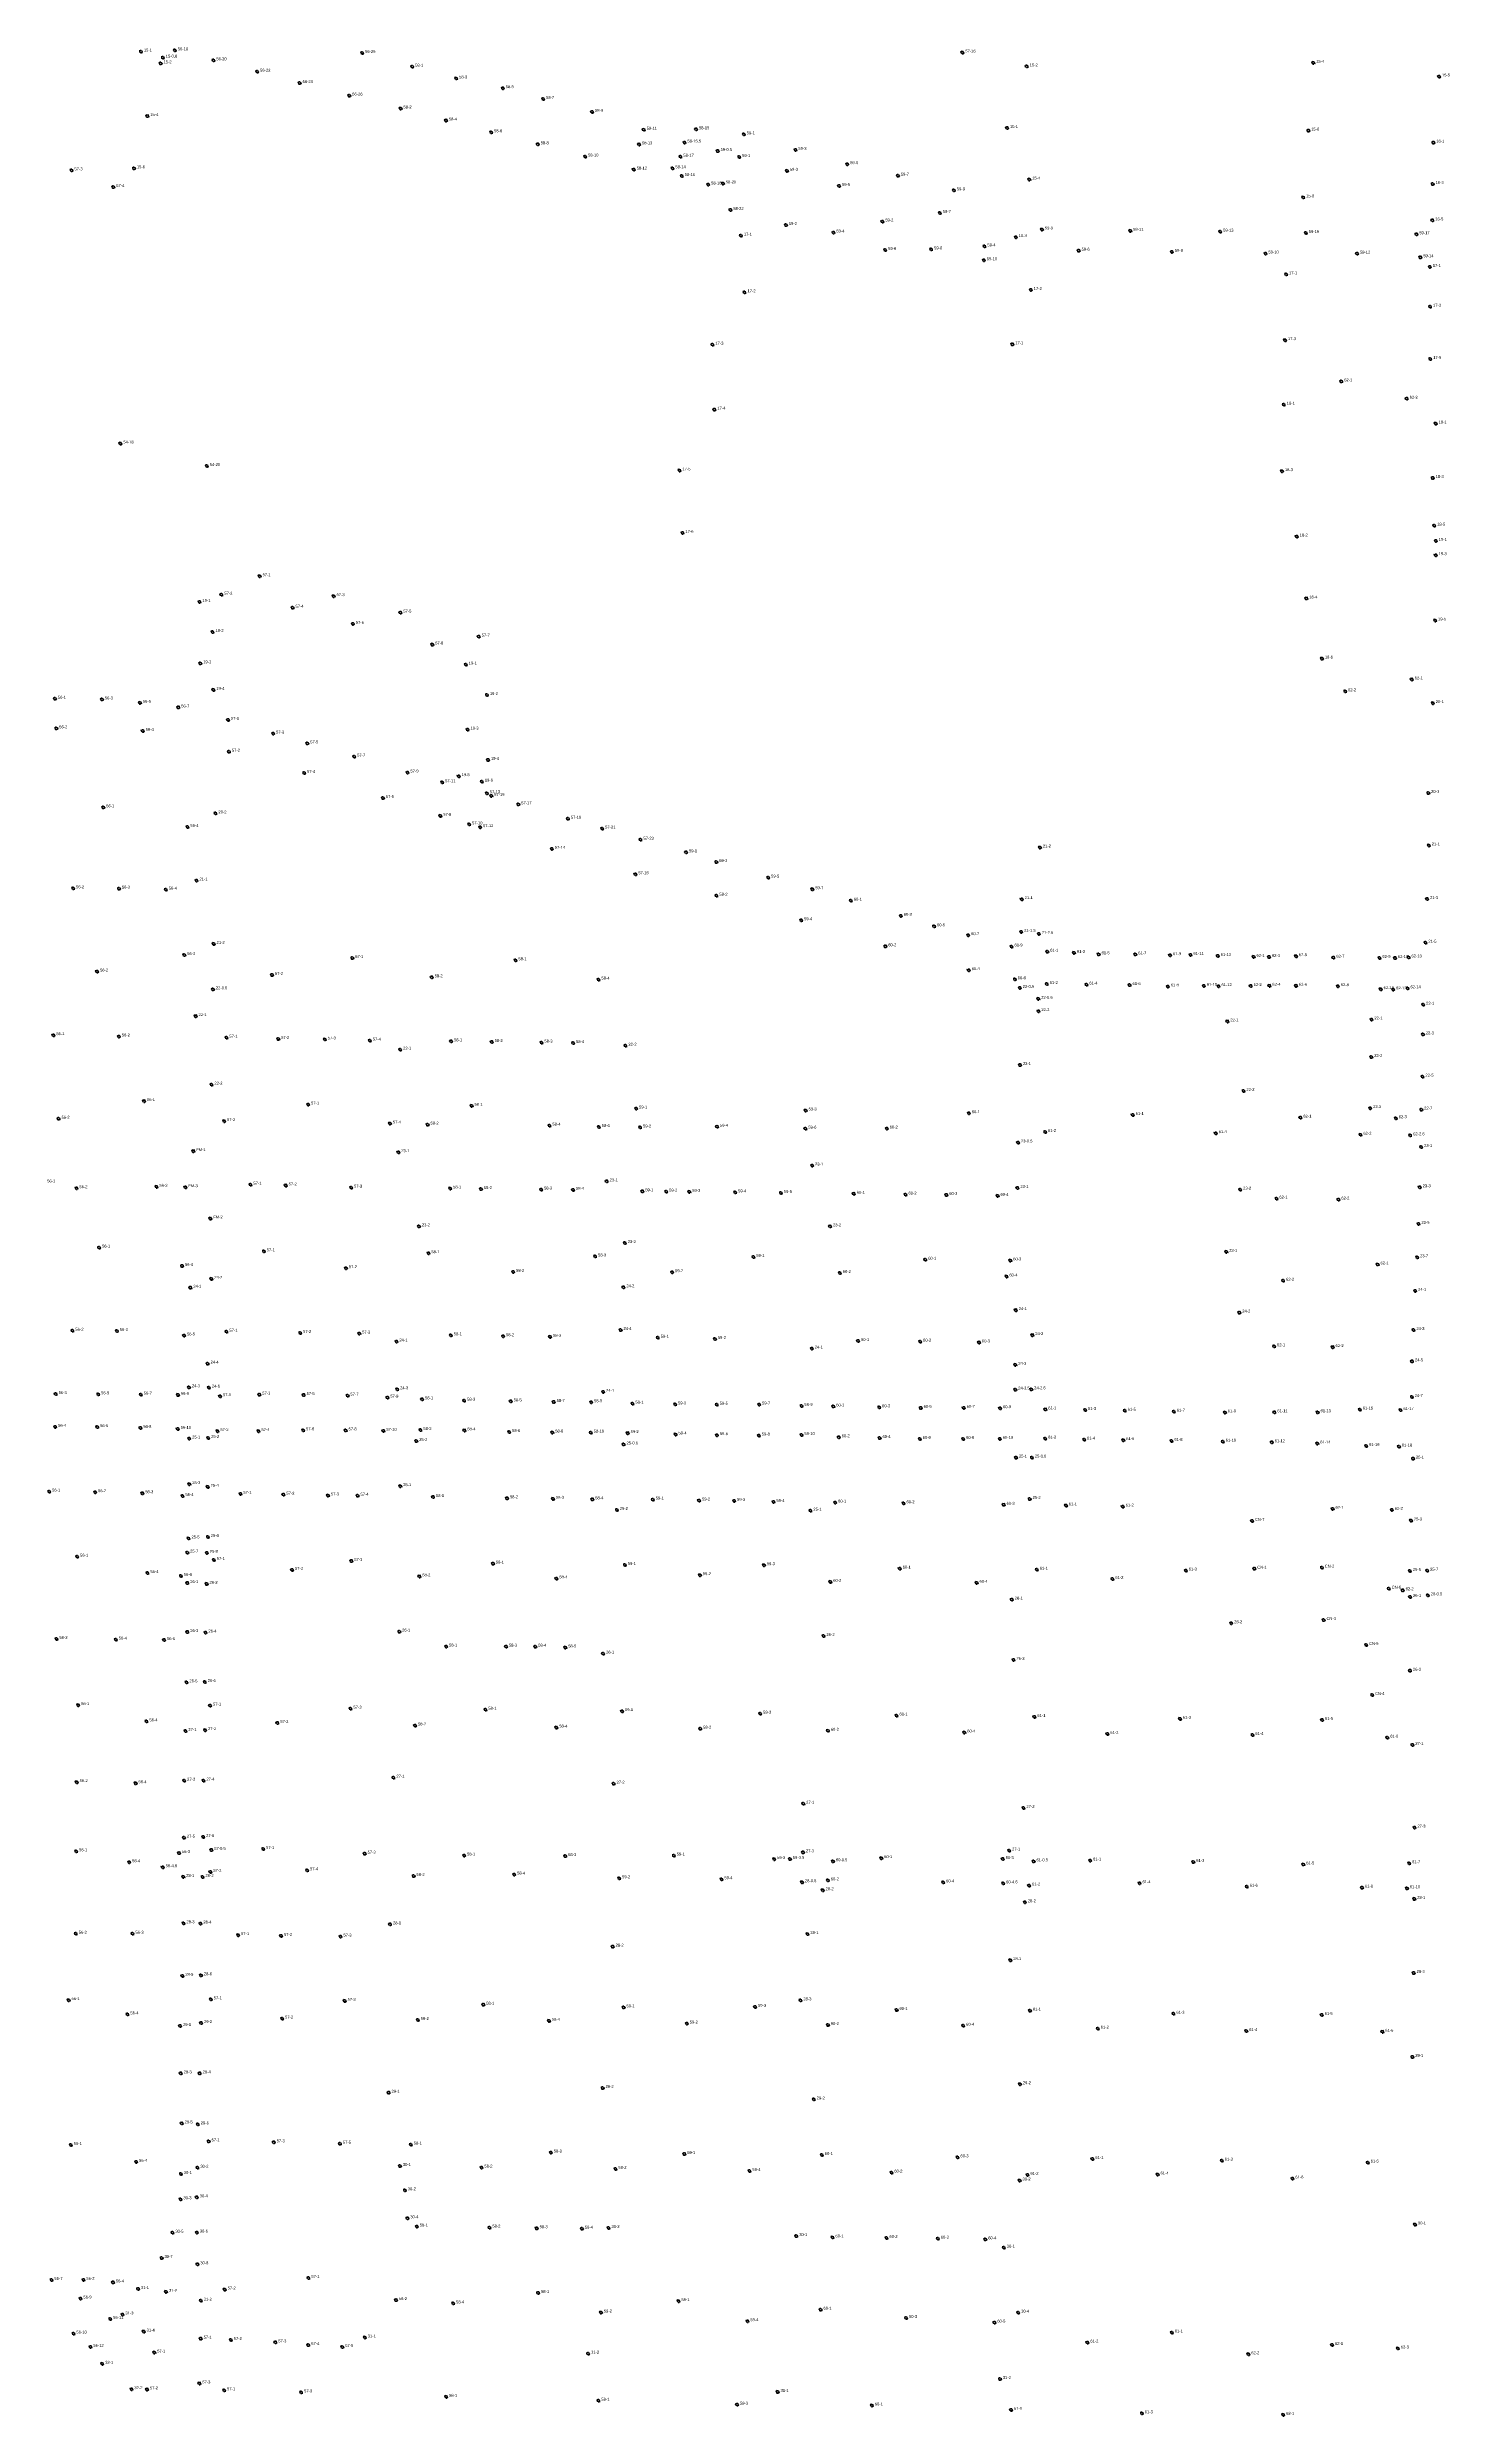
# Model space of a CAD drawing. Header units: inches. Extents: x 486468 to 494393, y 5455952 to 5461583.
# Drawn here: x 493412 to 494371, y 5455952 to 5457572 of the extents above; entities that cross this region are included whole.
import ezdxf

# ---------------------------------------------------------------- set-up
doc = ezdxf.new("R2010")
doc.units = ezdxf.units.IN
doc.header["$MEASUREMENT"] = 0
doc.layers.add('StreetLightingPoles', color=10, linetype='Continuous')

# ---------------------------------------------------------------- blocks, each defined once
blk = doc.blocks.new('Light')
at = {"color": 255}
for p, q in [((-0.7, 0.2), (-1.2, 0.4)), ((-0.4, 0.6), (-0.7, 1)), ((0, 0.7), (0, 1.2)), ((0.4, 0.6), (0.7, 1)), ((0.7, 0.2), (1.2, 0.4)), ((-0.7, -0.2), (-1.2, -0.4)), ((-0.4, -0.6), (-0.7, -1)), ((0, -0.8), (0, -1.3)), ((0.4, -0.6), (0.7, -1)), ((0.7, -0.2), (1.2, -0.4))]:
    blk.add_line(p, q, dxfattribs=at)
blk.add_circle((0, 0), 0.75, dxfattribs=at)

msp = doc.modelspace()

# ---------------------------------------------------------------- block references
at = {"layer": 'StreetLightingPoles'}
for p in [(493476.247, 5457568.869), (493489.705, 5457560.819), (493491.196, 5457564.764), (493499.486, 5457569.718), (493525.84, 5457562.889), (493627.587, 5457567.986), (493661.816, 5457558.56), (494038.038, 5457568.264), (494082.084, 5457558.74), (494278.027, 5457561.201), (493555.766, 5457555.137), (493584.804, 5457547.423), (493691.882, 5457550.524), (493723.728, 5457543.878), (494364.057, 5457551.846), (493480.646, 5457524.773), (493618.744, 5457538.809), (493653.844, 5457529.952), (493751.32, 5457536.466), (493784.789, 5457527.707), (493684.886, 5457521.792), (493715.786, 5457513.736), (493820.145, 5457515.432), (493855.907, 5457515.745), (493888.566, 5457512.281), (494068.599, 5457516.62), (494274.662, 5457514.851), (493747.621, 5457505.499), (493780.068, 5457497.11), (493816.937, 5457505.383), (493845.276, 5457497.001), (493848.023, 5457506.727), (493870.692, 5457500.894), (493885.44, 5457496.853), (493923.92, 5457501.706), (493959.316, 5457491.921), (494360.165, 5457506.654), (493428.819, 5457487.681), (493457.371, 5457476.269), (493471.487, 5457489.108), (493813.283, 5457488.219), (493839.783, 5457489.07), (493846.144, 5457483.788), (493864.219, 5457477.998), (493874.3, 5457478.708), (493918.066, 5457487.394), (493953.715, 5457476.992), (493994.006, 5457484.045), (494083.802, 5457481.442), (494359.66, 5457478.378), (493879.411, 5457460.602), (494032.262, 5457474.001), (494271.171, 5457469.168), (493886.59, 5457443.049), (493917.403, 5457450.305), (493949.869, 5457445.175), (493983.359, 5457452.68), (494022.644, 5457458.5), (494092.482, 5457447.255), (494152.883, 5457446.36), (494214.4, 5457445.763), (494272.991, 5457444.923), (494348.55, 5457443.981), (494359.492, 5457453.467), (493985.258, 5457433.237), (494016.733, 5457433.649), (494053.176, 5457435.701), (494074.596, 5457442.021), (494117.58, 5457432.763), (494181.345, 5457431.993), (494245.346, 5457430.827), (494307.965, 5457430.72), (494351.26, 5457428.275), (494052.72, 5457426.262), (494259.457, 5457416.577), (494357.786, 5457421.716), (493889.084, 5457404.242), (494084.878, 5457405.97), (494357.943, 5457394.437), (493867.115, 5457368.531), (494072.217, 5457368.79), (494258.706, 5457371.602), (494358.026, 5457358.747), (494297.188, 5457343.385), (494341.953, 5457331.554), (493868.429, 5457324.055), (494257.902, 5457327.448), (494361.736, 5457314.592), (493462.187, 5457300.936), (493521.35, 5457285.571), (493844.605, 5457282.518), (494256.633, 5457282.041), (494359.709, 5457277.395), (493846.648, 5457239.85), (494266.725, 5457237.307), (494360.766, 5457244.74), (494361.827, 5457234.38), (494361.805, 5457224.594), (493557.445, 5457210.231), (493516.297, 5457192.668), (493531.306, 5457197.538), (493579.987, 5457188.676), (493608.044, 5457196.58), (493653.704, 5457185.282), (494273.293, 5457195.014), (493525.23, 5457172.038), (493621.233, 5457177.659), (493707.294, 5457168.876), (494361.406, 5457179.968), (493675.527, 5457163.487), (494283.961, 5457153.915), (493516.852, 5457150.637), (493698.458, 5457149.785), (494345.373, 5457139.626), (493417.47, 5457126.464), (493449.599, 5457126.002), (493475.606, 5457123.663), (493501.827, 5457120.524), (493525.785, 5457132.516), (493712.88, 5457129.037), (494299.817, 5457131.536), (494359.806, 5457123.433), (493418.373, 5457106.237), (493477.473, 5457104.466), (493535.84, 5457112.036), (493566.726, 5457102.646), (493699.659, 5457105.374), (493536.44, 5457090.213), (493590.035, 5457095.932), (493622.138, 5457086.852), (493587.859, 5457075.713), (493658.575, 5457076.001), (493693.592, 5457073.518), (493713.633, 5457084.608), (493641.774, 5457058.589), (493682.313, 5457069.353), (493709.435, 5457069.731), (493712.871, 5457061.818), (493715.848, 5457060.033), (493734.342, 5457054.274), (494356.686, 5457062.02), (493450.51, 5457052.213), (493508.106, 5457038.76), (493527.264, 5457048.032), (493681.016, 5457046.366), (493700.758, 5457040.544), (493708.225, 5457038.652), (493768.291, 5457044.41), (493791.732, 5457037.676), (493757.306, 5457023.821), (493817.969, 5457030.03), (493849.073, 5457021.445), (494091.111, 5457024.72), (494357.064, 5457026.13), (493814.441, 5457006.476), (493869.766, 5457014.857), (493429.878, 5456996.789), (493461.243, 5456996.634), (493493.295, 5456995.878), (493514.282, 5457002.167), (493869.901, 5456991.764), (493905.237, 5457004.16), (493935.453, 5456996.215), (494078.635, 5456989.424), (494355.874, 5456989.497), (493927.815, 5456975.021), (493961.804, 5456988.384), (493995.934, 5456978.007), (493526.002, 5456958.86), (493985.363, 5456957.202), (494018.709, 5456970.868), (494042.033, 5456964.816), (494071.672, 5456957.003), (494078.294, 5456967.09), (494090.381, 5456965.707), (494354.779, 5456959.65), (493505.886, 5456951.23), (493620.825, 5456949.236), (493732.457, 5456947.665), (494042.416, 5456940.889), (494096.11, 5456953.516), (494114.371, 5456952.691), (494131.249, 5456951.749), (494156.311, 5456951.669), (494180.112, 5456951.121), (494194.084, 5456951.334), (494212.695, 5456950.588), (494237.243, 5456949.969), (494247.764, 5456949.871), (494266.234, 5456950.446), (494291.795, 5456949.362), (494323.328, 5456949.242), (494333.938, 5456949.122), (494343.222, 5456949.604), (493446.266, 5456939.922), (493525.501, 5456927.773), (493565.887, 5456937.621), (493675.123, 5456935.981), (493789.219, 5456934.45), (494073.912, 5456934.635), (494077.318, 5456928.761), (494095.769, 5456931.353), (494122.9, 5456931.011), (494152.442, 5456930.671), (494178.531, 5456929.723), (494203.207, 5456930.155), (494213.262, 5456929.944), (494235.245, 5456929.985), (494248.019, 5456930.188), (494266.225, 5456930.188), (494294.843, 5456929.943), (494324.141, 5456927.895), (494332.701, 5456927.654), (494342.519, 5456928.482), (493513.682, 5456909.447), (494089.967, 5456921.279), (494090.07, 5456912.85), (494353.195, 5456917.25), (493416.404, 5456896.437), (493461.197, 5456895.499), (493534.755, 5456894.696), (493570.178, 5456893.876), (493602.013, 5456893.51), (493632.837, 5456892.723), (493688.363, 5456892.199), (494219.313, 5456905.8), (494317.824, 5456907.148), (494353.064, 5456896.979), (493653.531, 5456886.506), (493716.162, 5456891.751), (493750.228, 5456891.367), (493771.821, 5456891.013), (493807.694, 5456889.208), (494077.46, 5456876.007), (494317.728, 5456881.509), (493524.488, 5456862.585), (494352.754, 5456868.071), (493478.382, 5456851.336), (493590.637, 5456849.044), (493702.413, 5456848.138), (493814.958, 5456846.271), (493930.866, 5456844.93), (494230.311, 5456858.286), (494316.964, 5456846.541), (494351.889, 5456845.543), (493419.972, 5456839.293), (493533.166, 5456837.668), (493646.576, 5456836.04), (493672.318, 5456835.301), (493755.675, 5456834.568), (493789.396, 5456833.635), (493817.685, 5456833.368), (493870.263, 5456833.804), (493930.711, 5456832.505), (493986.361, 5456832.591), (494042.493, 5456843.099), (494094.634, 5456830.278), (494154.559, 5456841.955), (494211.332, 5456829.447), (494269.221, 5456839.996), (494310.303, 5456828.333), (494334.487, 5456839.647), (494344.35, 5456827.914), (493512.093, 5456817.163), (493652.351, 5456816.444), (494076.139, 5456823.047), (494351.779, 5456819.949), (493794.801, 5456796.444), (493935.29, 5456807.323), (493432.185, 5456791.819), (493486.904, 5456792.775), (493506.666, 5456792.513), (493551.207, 5456794.159), (493575.273, 5456793.675), (493620.015, 5456792.222), (493687.762, 5456791.639), (493708.812, 5456791.239), (493749.938, 5456790.884), (493771.795, 5456790.704), (493819.19, 5456789.65), (493835.52, 5456789.459), (493851.299, 5456789.317), (493882.696, 5456788.963), (493913.908, 5456788.554), (493963.76, 5456787.989), (493999.203, 5456787.44), (494027.096, 5456787.217), (494062.145, 5456786.57), (494075.698, 5456791.933), (494228.038, 5456790.794), (494252.86, 5456784.684), (494295.217, 5456783.998), (494350.834, 5456792.452), (493523.725, 5456771.11), (493666.397, 5456765.73), (493947.577, 5456765.666), (494349.988, 5456767.431), (493447.646, 5456751.207), (493560.283, 5456748.674), (493672.903, 5456747.388), (493807.18, 5456754.277), (494218.536, 5456748.31), (493504.353, 5456738.657), (493524.41, 5456729.841), (493616.452, 5456737.13), (493730.86, 5456734.618), (493786.917, 5456745.167), (493839.528, 5456734.397), (493895.154, 5456744.778), (493954.226, 5456733.812), (494012.667, 5456742.897), (494068.195, 5456731.47), (494070.812, 5456742.401), (494322.05, 5456739.684), (494349.055, 5456744.595), (493510.058, 5456723.74), (493806.215, 5456724.032), (494257.409, 5456728.546), (494347.733, 5456721.65), (494074.554, 5456708.445), (494227.467, 5456706.767), (493429.485, 5456694.344), (493459.831, 5456694.171), (493505.776, 5456691.107), (493534.78, 5456693.674), (493585.16, 5456692.843), (493625.573, 5456692.444), (493651.014, 5456686.977), (493688.204, 5456691.201), (493723.946, 5456690.63), (493756.086, 5456690.212), (493804.316, 5456694.881), (493829.769, 5456689.569), (493868.816, 5456688.675), (493935.087, 5456682.192), (493966.714, 5456687.337), (494009.178, 5456686.945), (494049.431, 5456686.341), (494085.896, 5456691.369), (494251.242, 5456683.672), (494291.289, 5456683.155), (494346.547, 5456694.915), (493521.868, 5456671.855), (494074.259, 5456671.053), (494345.573, 5456673.403), (493418.008, 5456651.055), (493447.028, 5456650.912), (493476.188, 5456650.638), (493501.601, 5456650.501), (493509.11, 5456655.678), (493522.727, 5456655.512), (493530.363, 5456649.621), (493557.233, 5456650.654), (493587.563, 5456650.384), (493617.591, 5456650.012), (493651.546, 5456654.348), (493792.395, 5456652.591), (494074.253, 5456654.145), (494085.178, 5456654.311), (494345.434, 5456649.087), (493644.823, 5456648.64), (493668.543, 5456647.434), (493697.362, 5456646.511), (493729.156, 5456646.077), (493758.543, 5456645.645), (493784.169, 5456645.496), (493812.477, 5456644.507), (493841.608, 5456644.011), (493870.113, 5456643.773), (493899.099, 5456643.903), (493928.084, 5456642.945), (493949.767, 5456642.609), (493981.149, 5456642.017), (494009.548, 5456641.566), (494038.997, 5456641.656), (494063.819, 5456641.403), (494094.8, 5456640.555), (494122.02, 5456640.219), (494149.129, 5456639.659), (494182.699, 5456639.016), (494217.64, 5456638.479), (494251.439, 5456638.524), (494281.024, 5456638.644), (494309.907, 5456640.456), (494337.706, 5456640.097), (493417.653, 5456628.671), (493446.385, 5456628.498), (493475.887, 5456627.897), (493501.415, 5456627.282), (493509.246, 5456620.652), (493522.22, 5456621.024), (493528.603, 5456625.718), (493556.685, 5456625.718), (493587.196, 5456626.326), (493616.256, 5456626.201), (493642.1, 5456625.929), (493664.577, 5456618.984), (493667.448, 5456626.45), (493697.457, 5456626.18), (493728.064, 5456625.117), (493757.575, 5456624.763), (493783.907, 5456624.639), (493806.366, 5456616.635), (493809.144, 5456624.359), (493841.913, 5456623.457), (493870.181, 5456622.978), (493898.839, 5456622.7), (493928.084, 5456623.076), (493953.504, 5456621.516), (493981.456, 5456621.038), (494008.928, 5456620.399), (494038.636, 5456620.399), (494063.629, 5456620.468), (494094.713, 5456620.626), (494121.329, 5456619.921), (494148.122, 5456619.569), (494181.084, 5456619.041), (494216.147, 5456618.485), (494249.623, 5456618.089), (494280.774, 5456617.264), (494074.729, 5456607.643), (494085.596, 5456607.628), (494314.232, 5456615.611), (494336.611, 5456615.149), (494346.259, 5456606.937), (493413.505, 5456584.36), (493509.317, 5456589.483), (493521.918, 5456587.636), (493653.642, 5456588.104), (493444.961, 5456583.991), (493477.228, 5456583.267), (493504.724, 5456581.361), (493544.33, 5456582.858), (493573.706, 5456582.256), (493604.183, 5456581.744), (493624.438, 5456581.582), (493676.039, 5456580.631), (493726.626, 5456579.827), (493758.08, 5456579.453), (493784.973, 5456579.106), (493801.74, 5456571.835), (493826.305, 5456578.904), (493857.985, 5456578.235), (493882.003, 5456578.076), (493908.931, 5456577.363), (493934.18, 5456571.305), (493951.085, 5456576.912), (493997.827, 5456576.43), (494066.292, 5456575.374), (494084.053, 5456579.359), (494108.935, 5456574.888), (494147.734, 5456574.198), (494291.247, 5456572.598), (494331.724, 5456571.924), (493508.83, 5456552.362), (493521.993, 5456553.376), (494236.171, 5456564.387), (494344.875, 5456564.622), (493432.659, 5456539.863), (493507.94, 5456542.674), (493521.302, 5456542.511), (493526.135, 5456537.679), (493620.162, 5456536.902), (493480.781, 5456528.678), (493503.544, 5456526.708), (493507.999, 5456521.835), (493521.171, 5456521.29), (493579.621, 5456530.905), (493666.692, 5456526.363), (493717.03, 5456535.165), (493760.382, 5456524.977), (493807.234, 5456534.244), (493858.563, 5456527.25), (493902.337, 5456534.073), (493947.744, 5456522.669), (493995.202, 5456531.775), (494047.798, 5456522.014), (494089.003, 5456531.003), (494140.676, 5456524.646), (494190.862, 5456530.402), (494237.73, 5456531.665), (494283.945, 5456532.4), (494344.108, 5456530.165), (494355.973, 5456530.3), (494071.809, 5456510.526), (494329.663, 5456518.017), (494339.187, 5456516.891), (494344.242, 5456512.416), (494356.378, 5456513.454), (493507.999, 5456488.331), (493520.399, 5456488.031), (493652.932, 5456488.666), (494221.933, 5456494.416), (494285.129, 5456496.583), (493418.56, 5456483.682), (493459.095, 5456483.205), (493492.085, 5456482.888), (493684.992, 5456478.468), (493725.954, 5456478.378), (493745.954, 5456478.378), (493766.482, 5456477.826), (493792.334, 5456473.578), (493943.127, 5456485.654), (494314.196, 5456479.576), (494073.026, 5456469.357), (494344.2, 5456461.895), (493433.381, 5456438.39), (493507.414, 5456453.969), (493519.935, 5456454.161), (494318.274, 5456445.367), (493480.087, 5456427.282), (493523.542, 5456438.012), (493569.603, 5456426.135), (493619.611, 5456435.973), (493663.746, 5456424.467), (493711.885, 5456435.229), (493760.345, 5456423.082), (493805.307, 5456434.281), (493858.788, 5456422.255), (493899.779, 5456432.543), (493993.021, 5456431.261), (494087.302, 5456430.344), (494186.894, 5456429.035), (494284.057, 5456428.206), (493506.715, 5456420.645), (493520.142, 5456421.299), (493946.092, 5456420.867), (494039.359, 5456419.681), (494137.24, 5456418.785), (494236.436, 5456418.022), (494328.632, 5456416.165), (494345.807, 5456411.178), (493432.323, 5456385.745), (493472.609, 5456385.008), (493505.865, 5456386.731), (493519.028, 5456386.821), (493648.944, 5456388.761), (493799.553, 5456384.673), (493929.229, 5456370.963), (494079.859, 5456368.062), (493505.676, 5456347.763), (493518.871, 5456348.317), (494347.251, 5456354.716), (493431.941, 5456338.45), (493468.262, 5456331.008), (493491.148, 5456327.6), (493502.306, 5456337.23), (493524.419, 5456339.331), (493559.859, 5456340.077), (493589.908, 5456325.461), (493629.265, 5456336.86), (493697.308, 5456335.599), (493766.492, 5456335.211), (493840.675, 5456335.512), (493909.328, 5456333.119), (493920.118, 5456333.218), (493929.043, 5456337.768), (493949.551, 5456331.674), (493982.579, 5456333.799), (494065.641, 5456333.166), (494070.029, 5456338.958), (494086.767, 5456331.613), (494125.43, 5456332.159), (494195.993, 5456331.222), (494271.197, 5456329.483), (494343.649, 5456330.309), (493505.229, 5456320.974), (493518.412, 5456320.916), (493523.77, 5456324.435), (493662.744, 5456321.606), (493731.555, 5456322.577), (493803.341, 5456320.056), (493873.283, 5456319.358), (493928.369, 5456317.345), (493942.51, 5456311.873), (493946.083, 5456318.609), (494024.94, 5456317.178), (494065.979, 5456316.553), (494083.658, 5456315.098), (494159.237, 5456316.67), (494232.584, 5456314.243), (494311.365, 5456313.566), (494342.088, 5456313.209), (494080.802, 5456303.664), (494347.111, 5456305.929), (493431.747, 5456282.102), (493470.545, 5456282.102), (493505.395, 5456289.287), (493516.952, 5456289.078), (493542.732, 5456281.147), (493572.091, 5456280.628), (493612.781, 5456280.181), (493646.627, 5456288.495), (493932.102, 5456281.85), (493798.892, 5456273.281), (494070.855, 5456264.043), (493504.596, 5456253.335), (493517.318, 5456253.738), (494346.694, 5456255.275), (493426.803, 5456236.721), (493524.048, 5456237.239), (493615.592, 5456236.244), (493710.426, 5456233.592), (493806.356, 5456231.804), (493896.262, 5456232.117), (493927.295, 5456236.56), (493993.08, 5456230.029), (494084.274, 5456229.57), (493467.04, 5456226.958), (493503.013, 5456219.034), (493517.371, 5456221.012), (493572.854, 5456224.111), (493665.65, 5456223.185), (493755.336, 5456222.56), (493849.634, 5456220.702), (493946.109, 5456219.769), (494038.604, 5456219.186), (494130.671, 5456217.197), (494182.411, 5456227.394), (494232.202, 5456215.614), (494283.83, 5456226.564), (494325.307, 5456215.063), (494345.792, 5456197.862), (493503.474, 5456186.598), (493516.447, 5456186.61), (494077.434, 5456179.248), (493645.701, 5456173.405), (493792.022, 5456176.675), (493936.445, 5456168.839), (493504.14, 5456152.411), (493515.19, 5456151.736), (493428.317, 5456137.681), (493522.565, 5456140.199), (493567.079, 5456139.52), (493612.386, 5456138.517), (493660.836, 5456137.897), (493756.612, 5456132.536), (493847.891, 5456131.533), (493941.94, 5456130.829), (493472.975, 5456126.171), (493503.517, 5456117.879), (493514.916, 5456122.129), (493653.407, 5456123.32), (493709.161, 5456122.257), (493800.811, 5456121.254), (493892.443, 5456119.896), (493989.549, 5456118.824), (494034.708, 5456129.228), (494082.611, 5456117.256), (494126.987, 5456128.182), (494171.572, 5456117.514), (494215.483, 5456126.948), (494263.784, 5456114.761), (494315.302, 5456125.654), (493503.306, 5456100.577), (493514.431, 5456101.907), (493656.719, 5456106.713), (494077.188, 5456113.384), (493658.486, 5456087.568), (493664.938, 5456081.953), (494347.605, 5456083.32), (493497.806, 5456077.704), (493514.54, 5456077.838), (493714.6, 5456081.196), (493746.907, 5456080.758), (493777.866, 5456080.463), (493796.065, 5456080.978), (493924.458, 5456075.393), (493949.262, 5456074.468), (493986.152, 5456074.08), (494021.32, 5456073.619), (494053.736, 5456073.178), (494066.372, 5456067.454), (493490.409, 5456060.456), (493514.855, 5456056.119), (493415.144, 5456045.412), (493436.951, 5456045.492), (493457.156, 5456043.71), (493474.279, 5456039.266), (493493.372, 5456037.28), (493533.526, 5456038.858), (493590.815, 5456046.701), (493747.876, 5456036.507), (493434.933, 5456032.696), (493455.217, 5456018.731), (493463.628, 5456021.778), (493517.197, 5456031.223), (493650.694, 5456031.625), (493689.805, 5456029.394), (493790.877, 5456023.131), (493843.92, 5456030.927), (493891.056, 5456017.22), (493941.085, 5456025.077), (493999.567, 5456019.403), (494076.19, 5456023.035), (493430.153, 5456008.706), (493478.135, 5456010.135), (493517.116, 5456005.267), (493537.747, 5456004.41), (493568.203, 5456002.705), (493629.411, 5456006.087), (494059.95, 5456016.237), (494123.556, 5456002.587), (494181.354, 5456009.44), (494290.879, 5456001.011), (493441.727, 5455999.666), (493449.784, 5455988.095), (493485.383, 5455995.783), (493590.727, 5456000.884), (493613.944, 5455999.543), (493782.083, 5455995.022), (494233.628, 5455994.654), (494335.904, 5455998.579), (493469.799, 5455970.735), (493480.399, 5455970.541), (493516.23, 5455974.637), (493533.178, 5455969.94), (493585.871, 5455968.519), (493911.709, 5455968.877), (494063.742, 5455977.716), (493684.979, 5455965.521), (493789.198, 5455962.818), (493883.941, 5455960.121), (493976.182, 5455959.607), (494071.339, 5455956.605), (494160.786, 5455954.24), (494257.491, 5455953.213)]:
    msp.add_blockref('Light', p, dxfattribs=at)

# ---------------------------------------------------------------- texts
for s, p in [('15-1', (493478.247, 5457568.869)), ('15-2', (493491.705, 5457560.819)), ('15-0.6', (493493.196, 5457564.764)), ('56-18', (493501.486, 5457569.718)), ('56-20', (493527.84, 5457562.889)), ('56-22', (493557.766, 5457555.137)), ('56-25', (493629.587, 5457567.986)), ('58-1', (493663.816, 5457558.56)), ('57-16', (494040.038, 5457568.264)), ('15-2', (494084.084, 5457558.74)), ('15-4', (494280.027, 5457561.201)), ('56-24', (493586.804, 5457547.423)), ('58-3', (493693.882, 5457550.524)), ('58-5', (493725.728, 5457543.878)), ('15-5', (494366.057, 5457551.846)), ('15-4', (493482.646, 5457524.773)), ('56-26', (493620.744, 5457538.809)), ('58-2', (493655.844, 5457529.952)), ('58-7', (493753.32, 5457536.466)), ('58-9', (493786.789, 5457527.707)), ('58-4', (493686.886, 5457521.792)), ('58-6', (493717.786, 5457513.736)), ('58-11', (493822.145, 5457515.432)), ('58-15.5', (493850.023, 5457506.727)), ('58-15', (493857.907, 5457515.745)), ('59-1', (493890.566, 5457512.281)), ('15-1', (494070.599, 5457516.62)), ('15-6', (494276.662, 5457514.851)), ('16-1', (494362.165, 5457506.654)), ('58-8', (493749.621, 5457505.499)), ('58-10', (493782.068, 5457497.11)), ('58-13', (493818.937, 5457505.383)), ('58-17', (493847.276, 5457497.001)), ('59-0.5', (493872.692, 5457500.894)), ('59-1', (493887.44, 5457496.853)), ('59-3', (493925.92, 5457501.706)), ('59-5', (493961.316, 5457491.921)), ('57-3', (493430.819, 5457487.681)), ('57-4', (493459.371, 5457476.269)), ('15-6', (493473.487, 5457489.108)), ('58-12', (493815.283, 5457488.219)), ('58-14', (493841.783, 5457489.07)), ('58-16', (493848.144, 5457483.788)), ('58-18', (493866.219, 5457477.998)), ('58-20', (493876.3, 5457478.708)), ('59-3', (493920.066, 5457487.394)), ('59-5', (493955.715, 5457476.992)), ('59-7', (493996.006, 5457484.045)), ('15-4', (494085.802, 5457481.442)), ('16-3', (494361.66, 5457478.378)), ('58-22', (493881.411, 5457460.602)), ('59-7', (494024.644, 5457458.5)), ('59-9', (494034.262, 5457474.001)), ('15-8', (494273.171, 5457469.168)), ('17-1', (493888.59, 5457443.049)), ('59-2', (493919.403, 5457450.305)), ('59-4', (493951.869, 5457445.175)), ('59-2', (493985.359, 5457452.68)), ('15-3', (494076.596, 5457442.021)), ('59-9', (494094.482, 5457447.255)), ('59-11', (494154.883, 5457446.36)), ('59-13', (494216.4, 5457445.763)), ('59-15', (494274.991, 5457444.923)), ('59-17', (494350.55, 5457443.981)), ('16-5', (494361.492, 5457453.467)), ('59-6', (493987.258, 5457433.237)), ('59-8', (494018.733, 5457433.649)), ('59-10', (494054.72, 5457426.262)), ('59-4', (494055.176, 5457435.701)), ('59-6', (494119.58, 5457432.763)), ('59-8', (494183.345, 5457431.993)), ('59-10', (494247.346, 5457430.827)), ('59-12', (494309.965, 5457430.72)), ('59-14', (494353.26, 5457428.275)), ('17-1', (494261.457, 5457416.577)), ('17-1', (494359.786, 5457421.716)), ('17-2', (493891.084, 5457404.242)), ('17-2', (494086.878, 5457405.97)), ('17-3', (494359.943, 5457394.437)), ('17-3', (493869.115, 5457368.531)), ('17-1', (494074.217, 5457368.79)), ('17-3', (494260.706, 5457371.602)), ('17-5', (494360.026, 5457358.747)), ('62-1', (494299.188, 5457343.385)), ('62-2', (494343.953, 5457331.554)), ('17-4', (493870.429, 5457324.055)), ('18-1', (494259.902, 5457327.448)), ('18-1', (494363.736, 5457314.592)), ('54-18', (493464.187, 5457300.936)), ('54-20', (493523.35, 5457285.571)), ('17-5', (493846.605, 5457282.518)), ('18-3', (494258.633, 5457282.041)), ('18-3', (494361.709, 5457277.395)), ('17-6', (493848.648, 5457239.85)), ('18-2', (494268.725, 5457237.307)), ('18-5', (494362.766, 5457244.74)), ('19-1', (494363.827, 5457234.38)), ('19-3', (494363.805, 5457224.594)), ('57-1', (493559.445, 5457210.231)), ('19-1', (493518.297, 5457192.668)), ('57-2', (493533.306, 5457197.538)), ('57-4', (493581.987, 5457188.676)), ('57-3', (493610.044, 5457196.58)), ('57-5', (493655.704, 5457185.282)), ('18-4', (494275.293, 5457195.014)), ('19-2', (493527.23, 5457172.038)), ('57-6', (493623.233, 5457177.659)), ('57-7', (493709.294, 5457168.876)), ('19-5', (494363.406, 5457179.968)), ('19-3', (493518.852, 5457150.637)), ('57-8', (493677.527, 5457163.487)), ('18-6', (494285.961, 5457153.915)), ('19-1', (493700.458, 5457149.785)), ('62-1', (494347.373, 5457139.626)), ('56-1', (493419.47, 5457126.464)), ('56-3', (493451.599, 5457126.002)), ('56-5', (493477.606, 5457123.663)), ('56-7', (493503.827, 5457120.524)), ('19-4', (493527.785, 5457132.516)), ('19-2', (493714.88, 5457129.037)), ('62-2', (494301.817, 5457131.536)), ('20-1', (494361.806, 5457123.433)), ('56-2', (493420.373, 5457106.237)), ('56-4', (493479.473, 5457104.466)), ('57-1', (493537.84, 5457112.036)), ('57-3', (493568.726, 5457102.646)), ('19-3', (493701.659, 5457105.374)), ('57-2', (493538.44, 5457090.213)), ('57-5', (493592.035, 5457095.932)), ('57-7', (493624.138, 5457086.852)), ('57-4', (493589.859, 5457075.713)), ('57-9', (493660.575, 5457076.001)), ('57-11', (493684.313, 5457069.353)), ('19-5', (493695.592, 5457073.518)), ('19-6', (493711.435, 5457069.731)), ('19-4', (493715.633, 5457084.608)), ('57-6', (493643.774, 5457058.589)), ('57-13', (493714.871, 5457061.818)), ('57-15', (493717.848, 5457060.033)), ('57-17', (493736.342, 5457054.274)), ('20-3', (494358.686, 5457062.02)), ('56-1', (493452.51, 5457052.213)), ('56-4', (493510.106, 5457038.76)), ('20-2', (493529.264, 5457048.032)), ('57-8', (493683.016, 5457046.366)), ('57-10', (493702.758, 5457040.544)), ('57-12', (493710.225, 5457038.652)), ('57-19', (493770.291, 5457044.41)), ('57-21', (493793.732, 5457037.676)), ('57-14', (493759.306, 5457023.821)), ('57-23', (493819.969, 5457030.03)), ('59-1', (493851.073, 5457021.445)), ('21-2', (494093.111, 5457024.72)), ('21-1', (494359.064, 5457026.13)), ('57-16', (493816.441, 5457006.476)), ('59-3', (493871.766, 5457014.857)), ('56-2', (493431.878, 5456996.789)), ('56-3', (493463.243, 5456996.634)), ('56-4', (493495.295, 5456995.878)), ('21-1', (493516.282, 5457002.167)), ('59-2', (493871.901, 5456991.764)), ('59-5', (493907.237, 5457004.16)), ('59-7', (493937.453, 5456996.215)), ('60-1', (493963.804, 5456988.384)), ('21-1', (494080.635, 5456989.424)), ('21-3', (494357.874, 5456989.497)), ('59-4', (493929.815, 5456975.021)), ('60-3', (493997.934, 5456978.007)), ('21-2', (493528.002, 5456958.86)), ('60-2', (493987.363, 5456957.202)), ('60-5', (494020.709, 5456970.868)), ('60-7', (494044.033, 5456964.816)), ('60-9', (494073.672, 5456957.003)), ('21-1.5', (494080.294, 5456967.09)), ('21-2.6', (494092.381, 5456965.707)), ('21-5', (494356.779, 5456959.65)), ('56-2', (493448.266, 5456939.922)), ('56-3', (493507.886, 5456951.23)), ('57-1', (493622.825, 5456949.236)), ('58-1', (493734.457, 5456947.665)), ('60-4', (494044.416, 5456940.889)), ('61-1', (494098.11, 5456953.516)), ('61-3', (494116.371, 5456952.691)), ('61-5', (494133.249, 5456951.749)), ('61-7', (494158.311, 5456951.669)), ('61-9', (494182.112, 5456951.121)), ('61-11', (494196.084, 5456951.334)), ('61-13', (494214.695, 5456950.588)), ('62-1', (494239.243, 5456949.969)), ('62-3', (494249.764, 5456949.871)), ('62-5', (494268.234, 5456950.446)), ('62-7', (494293.795, 5456949.362)), ('62-9', (494325.328, 5456949.242)), ('62-11', (494335.938, 5456949.122)), ('62-13', (494345.222, 5456949.604)), ('22-0.6', (493527.501, 5456927.773)), ('57-2', (493567.887, 5456937.621)), ('58-2', (493677.123, 5456935.981)), ('58-4', (493791.219, 5456934.45)), ('60-6', (494075.912, 5456934.635)), ('22-0.5', (494079.318, 5456928.761)), ('61-2', (494097.769, 5456931.353)), ('61-4', (494124.9, 5456931.011)), ('61-6', (494154.442, 5456930.671)), ('61-8', (494180.531, 5456929.723)), ('61-10', (494205.207, 5456930.155)), ('61-12', (494215.262, 5456929.944)), ('62-2', (494237.245, 5456929.985)), ('62-4', (494250.019, 5456930.188)), ('62-6', (494268.225, 5456930.188)), ('62-8', (494296.843, 5456929.943)), ('62-10', (494326.141, 5456927.895)), ('62-12', (494334.701, 5456927.654)), ('62-14', (494344.519, 5456928.482)), ('22-1', (493515.682, 5456909.447)), ('22-0.6', (494091.967, 5456921.279)), ('22-2', (494092.07, 5456912.85)), ('22-1', (494355.195, 5456917.25)), ('56-1', (493418.404, 5456896.437)), ('56-2', (493463.197, 5456895.499)), ('57-1', (493536.755, 5456894.696)), ('57-2', (493572.178, 5456893.876)), ('57-3', (493604.013, 5456893.51)), ('57-4', (493634.837, 5456892.723)), ('58-1', (493690.363, 5456892.199)), ('58-2', (493718.162, 5456891.751)), ('58-3', (493752.228, 5456891.367)), ('58-4', (493773.821, 5456891.013)), ('22-1', (494221.313, 5456905.8)), ('22-1', (494319.824, 5456907.148)), ('22-3', (494355.064, 5456896.979)), ('22-1', (493655.531, 5456886.506)), ('22-2', (493809.694, 5456889.208)), ('22-1', (494079.46, 5456876.007)), ('22-2', (494319.728, 5456881.509)), ('22-2', (493526.488, 5456862.585)), ('22-5', (494354.754, 5456868.071)), ('56-1', (493480.382, 5456851.336)), ('57-1', (493592.637, 5456849.044)), ('58-1', (493704.413, 5456848.138)), ('59-1', (493816.958, 5456846.271)), ('59-3', (493932.866, 5456844.93)), ('60-1', (494044.493, 5456843.099)), ('22-2', (494232.311, 5456858.286)), ('22-3', (494318.964, 5456846.541)), ('22-7', (494353.889, 5456845.543)), ('56-2', (493421.972, 5456839.293)), ('57-2', (493535.166, 5456837.668)), ('57-4', (493648.576, 5456836.04)), ('58-2', (493674.318, 5456835.301)), ('58-4', (493757.675, 5456834.568)), ('58-6', (493791.396, 5456833.635)), ('59-2', (493819.685, 5456833.368)), ('59-4', (493872.263, 5456833.804)), ('59-6', (493932.711, 5456832.505)), ('60-2', (493988.361, 5456832.591)), ('61-2', (494096.634, 5456830.278)), ('61-1', (494156.559, 5456841.955)), ('61-4', (494213.332, 5456829.447)), ('62-1', (494271.221, 5456839.996)), ('62-2', (494312.303, 5456828.333)), ('62-3', (494336.487, 5456839.647)), ('62-2.6', (494346.35, 5456827.914)), ('FM-1', (493514.093, 5456817.163)), ('23-1', (493654.351, 5456816.444)), ('23-0.5', (494078.139, 5456823.047)), ('23-1', (494353.779, 5456819.949)), ('56-1', (493412.166, 5456795.785)), ('57-1', (493553.207, 5456794.159)), ('23-1', (493796.801, 5456796.444)), ('23-1', (493937.29, 5456807.323)), ('56-2', (493434.185, 5456791.819)), ('56-3', (493488.904, 5456792.775)), ('FM-3', (493508.666, 5456792.513)), ('57-2', (493577.273, 5456793.675)), ('57-3', (493622.015, 5456792.222)), ('58-1', (493689.762, 5456791.639)), ('58-2', (493710.812, 5456791.239)), ('58-3', (493751.938, 5456790.884)), ('58-4', (493773.795, 5456790.704)), ('59-1', (493821.19, 5456789.65)), ('59-2', (493837.52, 5456789.459)), ('59-3', (493853.299, 5456789.317)), ('59-4', (493884.696, 5456788.963)), ('59-5', (493915.908, 5456788.554)), ('60-1', (493965.76, 5456787.989)), ('60-2', (494001.203, 5456787.44)), ('60-3', (494029.096, 5456787.217)), ('60-4', (494064.145, 5456786.57)), ('23-1', (494077.698, 5456791.933)), ('23-2', (494230.038, 5456790.794)), ('62-1', (494254.86, 5456784.684)), ('62-2', (494297.217, 5456783.998)), ('23-3', (494352.834, 5456792.452)), ('FM-2', (493525.725, 5456771.11)), ('23-2', (493668.397, 5456765.73)), ('23-2', (493949.577, 5456765.666)), ('23-5', (494351.988, 5456767.431)), ('56-1', (493449.646, 5456751.207)), ('57-1', (493562.283, 5456748.674)), ('58-1', (493674.903, 5456747.388)), ('23-2', (493809.18, 5456754.277)), ('23-1', (494220.536, 5456748.31)), ('56-4', (493506.353, 5456738.657)), ('24-2', (493526.41, 5456729.841)), ('57-2', (493618.452, 5456737.13)), ('58-2', (493732.86, 5456734.618)), ('58-3', (493788.917, 5456745.167)), ('59-2', (493841.528, 5456734.397)), ('59-1', (493897.154, 5456744.778)), ('60-2', (493956.226, 5456733.812)), ('60-1', (494014.667, 5456742.897)), ('60-4', (494070.195, 5456731.47)), ('60-3', (494072.812, 5456742.401)), ('62-1', (494324.05, 5456739.684)), ('23-7', (494351.055, 5456744.595)), ('24-1', (493512.058, 5456723.74)), ('24-2', (493808.215, 5456724.032)), ('62-2', (494259.409, 5456728.546)), ('24-1', (494349.733, 5456721.65)), ('24-1', (494076.554, 5456708.445)), ('24-2', (494229.467, 5456706.767)), ('56-2', (493431.485, 5456694.344)), ('56-3', (493461.831, 5456694.171)), ('56-5', (493507.776, 5456691.107)), ('57-1', (493536.78, 5456693.674)), ('57-2', (493587.16, 5456692.843)), ('57-3', (493627.573, 5456692.444)), ('24-1', (493653.014, 5456686.977)), ('58-1', (493690.204, 5456691.201)), ('58-2', (493725.946, 5456690.63)), ('58-3', (493758.086, 5456690.212)), ('24-4', (493806.316, 5456694.881)), ('59-1', (493831.769, 5456689.569)), ('59-2', (493870.816, 5456688.675)), ('24-1', (493937.087, 5456682.192)), ('60-1', (493968.714, 5456687.337)), ('60-2', (494011.178, 5456686.945)), ('60-3', (494051.431, 5456686.341)), ('24-2', (494087.896, 5456691.369)), ('62-1', (494253.242, 5456683.672)), ('62-2', (494293.289, 5456683.155)), ('24-3', (494348.547, 5456694.915)), ('24-4', (493523.868, 5456671.855)), ('24-3', (494076.259, 5456671.053)), ('24-5', (494347.573, 5456673.403)), ('56-3', (493420.008, 5456651.055)), ('56-5', (493449.028, 5456650.912)), ('56-7', (493478.188, 5456650.638)), ('56-9', (493503.601, 5456650.501)), ('24-3', (493511.11, 5456655.678)), ('24-6', (493524.727, 5456655.512)), ('57-1', (493532.363, 5456649.621)), ('57-3', (493559.233, 5456650.654)), ('57-5', (493589.563, 5456650.384)), ('57-7', (493619.591, 5456650.012)), ('57-9', (493646.823, 5456648.64)), ('24-3', (493653.546, 5456654.348)), ('24-1', (493794.395, 5456652.591)), ('24-3.5', (494076.253, 5456654.145)), ('24-2.6', (494087.178, 5456654.311)), ('24-7', (494347.434, 5456649.087)), ('58-1', (493670.543, 5456647.434)), ('58-3', (493699.362, 5456646.511)), ('58-5', (493731.156, 5456646.077)), ('58-7', (493760.543, 5456645.645)), ('58-9', (493786.169, 5456645.496)), ('59-1', (493814.477, 5456644.507)), ('59-3', (493843.608, 5456644.011)), ('59-5', (493872.113, 5456643.773)), ('59-7', (493901.099, 5456643.903)), ('59-9', (493930.084, 5456642.945)), ('60-1', (493951.767, 5456642.609)), ('60-3', (493983.149, 5456642.017)), ('60-5', (494011.548, 5456641.566)), ('60-7', (494040.997, 5456641.656)), ('60-9', (494065.819, 5456641.403)), ('61-1', (494096.8, 5456640.555)), ('61-3', (494124.02, 5456640.219)), ('61-5', (494151.129, 5456639.659)), ('61-7', (494184.699, 5456639.016)), ('61-9', (494219.64, 5456638.479)), ('61-11', (494253.439, 5456638.524)), ('61-13', (494283.024, 5456638.644)), ('61-15', (494311.907, 5456640.456)), ('61-17', (494339.706, 5456640.097)), ('56-4', (493419.653, 5456628.671)), ('56-6', (493448.385, 5456628.498)), ('56-8', (493477.887, 5456627.897)), ('56-10', (493503.415, 5456627.282)), ('25-1', (493511.246, 5456620.652)), ('25-2', (493524.22, 5456621.024)), ('57-2', (493530.603, 5456625.718)), ('57-4', (493558.685, 5456625.718)), ('57-6', (493589.196, 5456626.326)), ('57-8', (493618.256, 5456626.201)), ('57-10', (493644.1, 5456625.929)), ('25-2', (493666.577, 5456618.984)), ('58-2', (493669.448, 5456626.45)), ('58-4', (493699.457, 5456626.18)), ('58-6', (493730.064, 5456625.117)), ('58-8', (493759.575, 5456624.763)), ('58-10', (493785.907, 5456624.639)), ('25-0.6', (493808.366, 5456616.635)), ('59-2', (493811.144, 5456624.359)), ('59-4', (493843.913, 5456623.457)), ('59-6', (493872.181, 5456622.978)), ('59-8', (493900.839, 5456622.7)), ('59-10', (493930.084, 5456623.076)), ('60-2', (493955.504, 5456621.516)), ('60-4', (493983.456, 5456621.038)), ('60-6', (494010.928, 5456620.399)), ('60-8', (494040.636, 5456620.399)), ('60-10', (494065.629, 5456620.468)), ('61-2', (494096.713, 5456620.626)), ('61-4', (494123.329, 5456619.921)), ('61-6', (494150.122, 5456619.569)), ('61-8', (494183.084, 5456619.041)), ('61-10', (494218.147, 5456618.485)), ('61-12', (494251.623, 5456618.089)), ('61-14', (494282.774, 5456617.264)), ('25-1', (494076.729, 5456607.643)), ('25-0.6', (494087.596, 5456607.628)), ('61-16', (494316.232, 5456615.611)), ('61-18', (494338.611, 5456615.149)), ('25-1', (494348.259, 5456606.937)), ('56-1', (493415.505, 5456584.36)), ('56-2', (493446.961, 5456583.991)), ('56-3', (493479.228, 5456583.267)), ('25-3', (493511.317, 5456589.483)), ('25-4', (493523.918, 5456587.636)), ('25-1', (493655.642, 5456588.104)), ('56-4', (493506.724, 5456581.361)), ('57-1', (493546.33, 5456582.858)), ('57-2', (493575.706, 5456582.256)), ('57-3', (493606.183, 5456581.744)), ('57-4', (493626.438, 5456581.582)), ('58-1', (493678.039, 5456580.631)), ('58-2', (493728.626, 5456579.827)), ('58-3', (493760.08, 5456579.453)), ('58-4', (493786.973, 5456579.106)), ('25-2', (493803.74, 5456571.835)), ('59-1', (493828.305, 5456578.904)), ('59-2', (493859.985, 5456578.235)), ('59-3', (493884.003, 5456578.076)), ('59-4', (493910.931, 5456577.363)), ('25-1', (493936.18, 5456571.305)), ('60-1', (493953.085, 5456576.912)), ('60-2', (493999.827, 5456576.43)), ('60-3', (494068.292, 5456575.374)), ('25-2', (494086.053, 5456579.359)), ('61-1', (494110.935, 5456574.888)), ('61-2', (494149.734, 5456574.198)), ('62-1', (494293.247, 5456572.598)), ('62-2', (494333.724, 5456571.924)), ('25-5', (493510.83, 5456552.362)), ('25-6', (493523.993, 5456553.376)), ('CN-7', (494238.171, 5456564.387)), ('25-3', (494346.875, 5456564.622)), ('56-1', (493434.659, 5456539.863)), ('25-7', (493509.94, 5456542.674)), ('25-8', (493523.302, 5456542.511)), ('57-1', (493528.135, 5456537.679)), ('57-3', (493622.162, 5456536.902)), ('58-1', (493719.03, 5456535.165)), ('56-4', (493482.781, 5456528.678)), ('56-6', (493505.544, 5456526.708)), ('26-1', (493509.999, 5456521.835)), ('26-2', (493523.171, 5456521.29)), ('57-2', (493581.621, 5456530.905)), ('58-2', (493668.692, 5456526.363)), ('58-4', (493762.382, 5456524.977)), ('59-1', (493809.234, 5456534.244)), ('59-2', (493860.563, 5456527.25)), ('59-3', (493904.337, 5456534.073)), ('60-2', (493949.744, 5456522.669)), ('60-1', (493997.202, 5456531.775)), ('60-4', (494049.798, 5456522.014)), ('61-1', (494091.003, 5456531.003)), ('61-2', (494142.676, 5456524.646)), ('61-3', (494192.862, 5456530.402)), ('CN-1', (494239.73, 5456531.665)), ('CN-2', (494285.945, 5456532.4)), ('25-5', (494346.108, 5456530.165)), ('25-7', (494357.973, 5456530.3)), ('26-1', (494073.809, 5456510.526)), ('CN-6', (494331.663, 5456518.017)), ('62-2', (494341.187, 5456516.891)), ('26-1', (494346.242, 5456512.416)), ('26-0.5', (494358.378, 5456513.454)), ('26-3', (493509.999, 5456488.331)), ('26-4', (493522.399, 5456488.031)), ('26-1', (493654.932, 5456488.666)), ('26-2', (494223.933, 5456494.416)), ('CN-3', (494287.129, 5456496.583)), ('56-2', (493420.56, 5456483.682)), ('56-4', (493461.095, 5456483.205)), ('56-6', (493494.085, 5456482.888)), ('58-1', (493686.992, 5456478.468)), ('58-3', (493727.954, 5456478.378)), ('58-4', (493747.954, 5456478.378)), ('58-5', (493768.482, 5456477.826)), ('26-1', (493794.334, 5456473.578)), ('26-2', (493945.127, 5456485.654)), ('CN-5', (494316.196, 5456479.576)), ('26-5', (493509.414, 5456453.969)), ('26-6', (493521.935, 5456454.161)), ('26-3', (494075.026, 5456469.357)), ('26-3', (494346.2, 5456461.895)), ('56-1', (493435.381, 5456438.39)), ('57-1', (493525.542, 5456438.012)), ('CN-4', (494320.274, 5456445.367)), ('56-4', (493482.087, 5456427.282)), ('27-2', (493522.142, 5456421.299)), ('57-2', (493571.603, 5456426.135)), ('57-3', (493621.611, 5456435.973)), ('58-2', (493665.746, 5456424.467)), ('58-1', (493713.885, 5456435.229)), ('58-4', (493762.345, 5456423.082)), ('59-1', (493807.307, 5456434.281)), ('59-2', (493860.788, 5456422.255)), ('59-3', (493901.779, 5456432.543)), ('60-1', (493995.021, 5456431.261)), ('61-1', (494089.302, 5456430.344)), ('61-3', (494188.894, 5456429.035)), ('61-5', (494286.057, 5456428.206)), ('27-1', (493508.715, 5456420.645)), ('60-2', (493948.092, 5456420.867)), ('60-4', (494041.359, 5456419.681)), ('61-2', (494139.24, 5456418.785)), ('61-4', (494238.436, 5456418.022)), ('61-6', (494330.632, 5456416.165)), ('27-1', (494347.807, 5456411.178)), ('56-2', (493434.323, 5456385.745)), ('56-4', (493474.609, 5456385.008)), ('27-3', (493507.865, 5456386.731)), ('27-4', (493521.028, 5456386.821)), ('27-1', (493650.944, 5456388.761)), ('27-2', (493801.553, 5456384.673)), ('27-1', (493931.229, 5456370.963)), ('27-2', (494081.859, 5456368.062)), ('27-5', (493507.676, 5456347.763)), ('27-6', (493520.871, 5456348.317)), ('27-3', (494349.251, 5456354.716)), ('56-1', (493433.941, 5456338.45)), ('56-4', (493470.262, 5456331.008)), ('56-4.6', (493493.148, 5456327.6)), ('56-3', (493504.306, 5456337.23)), ('57-2', (493525.77, 5456324.435)), ('57-0.5', (493526.419, 5456339.331)), ('57-1', (493561.859, 5456340.077)), ('57-4', (493591.908, 5456325.461)), ('57-3', (493631.265, 5456336.86)), ('58-1', (493699.308, 5456335.599)), ('58-3', (493768.492, 5456335.211)), ('59-1', (493842.675, 5456335.512)), ('59-3', (493911.328, 5456333.119)), ('59-3.5', (493922.118, 5456333.218)), ('27-3', (493931.043, 5456337.768)), ('60-0.5', (493951.551, 5456331.674)), ('60-1', (493984.579, 5456333.799)), ('60-3', (494067.641, 5456333.166)), ('27-1', (494072.029, 5456338.958)), ('61-0.5', (494088.767, 5456331.613)), ('61-1', (494127.43, 5456332.159)), ('61-3', (494197.993, 5456331.222)), ('61-5', (494273.197, 5456329.483)), ('61-7', (494345.649, 5456330.309)), ('28-1', (493507.229, 5456320.974)), ('28-2', (493520.412, 5456320.916)), ('58-2', (493664.744, 5456321.606)), ('58-4', (493733.555, 5456322.577)), ('59-2', (493805.341, 5456320.056)), ('59-4', (493875.283, 5456319.358)), ('28-0.5', (493930.369, 5456317.345)), ('28-2', (493944.51, 5456311.873)), ('60-2', (493948.083, 5456318.609)), ('60-4', (494026.94, 5456317.178)), ('60-4.6', (494067.979, 5456316.553)), ('61-2', (494085.658, 5456315.098)), ('61-4', (494161.237, 5456316.67)), ('61-6', (494234.584, 5456314.243)), ('61-8', (494313.365, 5456313.566)), ('61-10', (494344.088, 5456313.209)), ('28-2', (494082.802, 5456303.664)), ('28-1', (494349.111, 5456305.929)), ('56-2', (493433.747, 5456282.102)), ('56-3', (493472.545, 5456282.102)), ('28-3', (493507.395, 5456289.287)), ('28-4', (493518.952, 5456289.078)), ('57-1', (493544.732, 5456281.147)), ('57-2', (493574.091, 5456280.628)), ('57-3', (493614.781, 5456280.181)), ('28-1', (493648.627, 5456288.495)), ('28-1', (493934.102, 5456281.85)), ('28-2', (493800.892, 5456273.281)), ('28-1', (494072.855, 5456264.043)), ('28-5', (493506.596, 5456253.335)), ('28-6', (493519.318, 5456253.738)), ('28-3', (494348.694, 5456255.275)), ('56-1', (493428.803, 5456236.721)), ('56-4', (493469.04, 5456226.958)), ('57-1', (493526.048, 5456237.239)), ('57-3', (493617.592, 5456236.244)), ('58-1', (493712.426, 5456233.592)), ('59-1', (493808.356, 5456231.804)), ('59-3', (493898.262, 5456232.117)), ('28-3', (493929.295, 5456236.56)), ('60-1', (493995.08, 5456230.029)), ('61-1', (494086.274, 5456229.57)), ('61-3', (494184.411, 5456227.394)), ('29-1', (493505.013, 5456219.034)), ('29-2', (493519.371, 5456221.012)), ('57-2', (493574.854, 5456224.111)), ('58-2', (493667.65, 5456223.185)), ('58-4', (493757.336, 5456222.56)), ('59-2', (493851.634, 5456220.702)), ('60-2', (493948.109, 5456219.769)), ('60-4', (494040.604, 5456219.186)), ('61-2', (494132.671, 5456217.197)), ('61-4', (494234.202, 5456215.614)), ('61-5', (494285.83, 5456226.564)), ('61-6', (494327.307, 5456215.063)), ('29-1', (494347.792, 5456197.862)), ('29-3', (493505.474, 5456186.598)), ('29-4', (493518.447, 5456186.61)), ('29-2', (494079.434, 5456179.248)), ('29-1', (493647.701, 5456173.405)), ('29-2', (493794.022, 5456176.675)), ('29-2', (493938.445, 5456168.839)), ('29-5', (493506.14, 5456152.411)), ('29-6', (493517.19, 5456151.736)), ('56-1', (493430.317, 5456137.681)), ('57-1', (493524.565, 5456140.199)), ('57-3', (493569.079, 5456139.52)), ('57-5', (493614.386, 5456138.517)), ('58-1', (493662.836, 5456137.897)), ('58-3', (493758.612, 5456132.536)), ('59-1', (493849.891, 5456131.533)), ('60-1', (493943.94, 5456130.829)), ('56-4', (493474.975, 5456126.171)), ('30-1', (493505.517, 5456117.879)), ('30-2', (493516.916, 5456122.129)), ('30-1', (493655.407, 5456123.32)), ('58-2', (493711.161, 5456122.257)), ('59-2', (493802.811, 5456121.254)), ('59-4', (493894.443, 5456119.896)), ('60-2', (493991.549, 5456118.824)), ('60-3', (494036.708, 5456129.228)), ('61-2', (494084.611, 5456117.256)), ('61-1', (494128.987, 5456128.182)), ('61-4', (494173.572, 5456117.514)), ('61-3', (494217.483, 5456126.948)), ('61-6', (494265.784, 5456114.761)), ('61-5', (494317.302, 5456125.654)), ('30-3', (493505.306, 5456100.577)), ('30-4', (493516.431, 5456101.907)), ('30-2', (493658.719, 5456106.713)), ('30-2', (494079.188, 5456113.384)), ('30-4', (493660.486, 5456087.568)), ('58-1', (493666.938, 5456081.953)), ('58-2', (493716.6, 5456081.196)), ('30-1', (494349.605, 5456083.32)), ('30-5', (493499.806, 5456077.704)), ('30-6', (493516.54, 5456077.838)), ('58-3', (493748.907, 5456080.758)), ('58-4', (493779.866, 5456080.463)), ('30-2', (493798.065, 5456080.978)), ('30-1', (493926.458, 5456075.393)), ('60-1', (493951.262, 5456074.468)), ('60-2', (493988.152, 5456074.08)), ('60-3', (494023.32, 5456073.619)), ('60-4', (494055.736, 5456073.178)), ('30-1', (494068.372, 5456067.454)), ('30-7', (493492.409, 5456060.456)), ('30-8', (493516.855, 5456056.119)), ('56-7', (493417.144, 5456045.412)), ('56-9', (493436.933, 5456032.696)), ('56-2', (493438.951, 5456045.492)), ('56-4', (493459.156, 5456043.71)), ('31-1', (493476.279, 5456039.266)), ('31-2', (493495.372, 5456037.28)), ('57-2', (493535.526, 5456038.858)), ('57-1', (493592.815, 5456046.701)), ('58-1', (493749.876, 5456036.507)), ('56-11', (493457.217, 5456018.731)), ('31-3', (493465.628, 5456021.778)), ('31-2', (493519.197, 5456031.223)), ('58-2', (493652.694, 5456031.625)), ('58-4', (493691.805, 5456029.394)), ('59-2', (493792.877, 5456023.131)), ('59-1', (493845.92, 5456030.927)), ('59-4', (493893.056, 5456017.22)), ('60-1', (493943.085, 5456025.077)), ('60-3', (494001.567, 5456019.403)), ('30-4', (494078.19, 5456023.035)), ('56-10', (493432.153, 5456008.706)), ('31-4', (493480.135, 5456010.135)), ('57-1', (493519.116, 5456005.267)), ('57-2', (493539.747, 5456004.41)), ('57-3', (493570.203, 5456002.705)), ('57-4', (493592.727, 5456000.884)), ('31-1', (493631.411, 5456006.087)), ('60-5', (494061.95, 5456016.237)), ('61-2', (494125.556, 5456002.587)), ('61-1', (494183.354, 5456009.44)), ('62-1', (494292.879, 5456001.011)), ('56-12', (493443.727, 5455999.666)), ('32-1', (493451.784, 5455988.095)), ('57-1', (493487.383, 5455995.783)), ('57-5', (493615.944, 5455999.543)), ('31-2', (493784.083, 5455995.022)), ('62-2', (494235.628, 5455994.654)), ('62-3', (494337.904, 5455998.579)), ('32-2', (493471.799, 5455970.735)), ('57-2', (493482.399, 5455970.541)), ('57-3', (493518.23, 5455974.637)), ('57-1', (493535.178, 5455969.94)), ('57-3', (493587.871, 5455968.519)), ('31-1', (493913.709, 5455968.877)), ('31-2', (494065.742, 5455977.716)), ('58-1', (493686.979, 5455965.521)), ('59-1', (493791.198, 5455962.818)), ('59-3', (493885.941, 5455960.121)), ('60-1', (493978.182, 5455959.607)), ('61-1', (494073.339, 5455956.605)), ('61-3', (494162.786, 5455954.24)), ('62-1', (494259.491, 5455953.213))]:
    msp.add_text(s, height=2, dxfattribs=at).set_placement(p)

doc.saveas('drawing.dxf')
